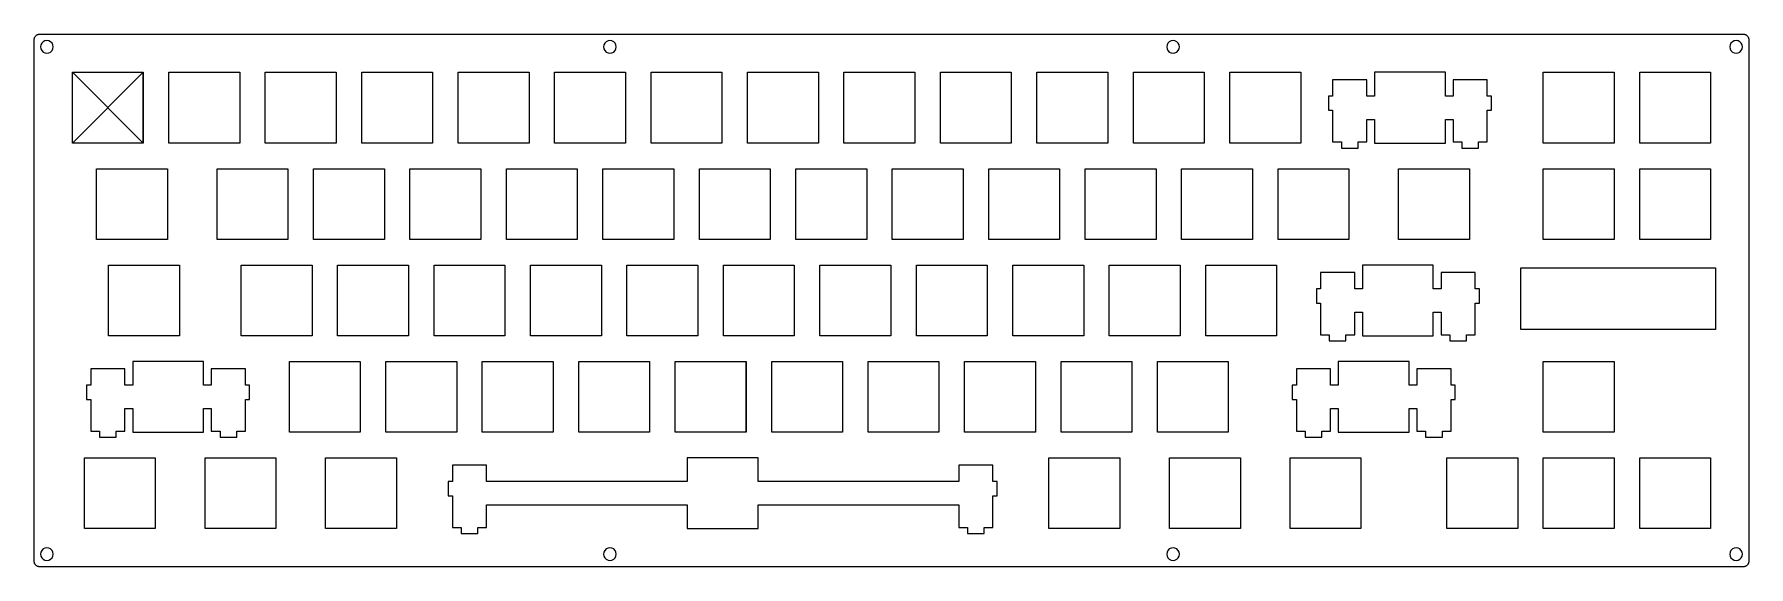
# Model space of a CAD drawing. Extents: x -30 to 309, y 125 to 231.
import ezdxf

# ---------------------------------------------------------------- set-up
doc = ezdxf.new("R2010")
doc.units = 0
doc.header["$MEASUREMENT"] = 0

msp = doc.modelspace()

# ---------------------------------------------------------------- linework, layer by layer
at = {"color": 0}
for p, q in [((-29.68, 230.24, 1.5), (-29.63, 230.3, 1.5)), ((-29.63, 230.3, 1.5), (-29.58, 230.36, 1.5)), ((-29.58, 230.36, 1.5), (-29.53, 230.42, 1.5)), ((-29.53, 230.42, 1.5), (-29.47, 230.48, 1.5)), ((-29.47, 230.48, 1.5), (-29.41, 230.52, 1.5)), ((-29.41, 230.52, 1.5), (-29.35, 230.57, 1.5)), ((-29.35, 230.57, 1.5), (-29.28, 230.61, 1.5)), ((-29.28, 230.61, 1.5), (-29.21, 230.64, 1.5)), ((-29.21, 230.64, 1.5), (-29.13, 230.67, 1.5)), ((-29.13, 230.67, 1.5), (-29.06, 230.69, 1.5)), ((-29.06, 230.69, 1.5), (-28.98, 230.7, 1.5)), ((-28.98, 230.7, 1.5), (-28.9, 230.71, 1.5)), ((-28.9, 230.71, 1.5), (-28.82, 230.71, 1.5)), ((-28.82, 230.71, 1.5), (307.79, 230.71, 1.5)), ((307.79, 230.71, 1.5), (307.87, 230.71, 1.5)), ((307.87, 230.71, 1.5), (307.95, 230.7, 1.5)), ((307.95, 230.7, 1.5), (308.02, 230.69, 1.5)), ((308.02, 230.69, 1.5), (308.1, 230.67, 1.5)), ((308.1, 230.67, 1.5), (308.17, 230.64, 1.5)), ((308.17, 230.64, 1.5), (308.24, 230.61, 1.5)), ((308.24, 230.61, 1.5), (308.31, 230.57, 1.5)), ((308.31, 230.57, 1.5), (308.38, 230.52, 1.5)), ((308.38, 230.52, 1.5), (308.44, 230.48, 1.5)), ((308.44, 230.48, 1.5), (308.5, 230.42, 1.5)), ((308.5, 230.42, 1.5), (308.55, 230.36, 1.5)), ((308.55, 230.36, 1.5), (308.6, 230.3, 1.5)), ((308.6, 230.3, 1.5), (308.64, 230.24, 1.5)), ((-29.82, 229.79, 1.5), (-29.81, 229.87, 1.5)), ((-29.82, 229.71, 1.5), (-29.82, 229.79, 1.5)), ((-29.82, 126.46, 1.5), (-29.82, 229.71, 1.5)), ((-29.81, 229.87, 1.5), (-29.8, 229.95, 1.5)), ((-29.8, 229.95, 1.5), (-29.77, 230.02, 1.5)), ((-29.77, 230.02, 1.5), (-29.75, 230.1, 1.5)), ((-29.75, 230.1, 1.5), (-29.71, 230.17, 1.5)), ((-29.71, 230.17, 1.5), (-29.68, 230.24, 1.5)), ((-28.51, 228.6, 1.5), (-28.57, 228.22, 1.5)), ((-28.57, 228.22, 1.5), (-28.51, 227.83, 1.5)), ((-28.33, 228.95, 1.5), (-28.51, 228.6, 1.5)), ((-28.51, 227.83, 1.5), (-28.33, 227.48, 1.5)), ((-28.06, 229.23, 1.5), (-28.33, 228.95, 1.5)), ((-28.33, 227.48, 1.5), (-28.06, 227.2, 1.5)), ((-27.71, 229.4, 1.5), (-28.06, 229.23, 1.5)), ((-28.06, 227.2, 1.5), (-27.71, 227.03, 1.5)), ((-27.32, 229.47, 1.5), (-27.71, 229.4, 1.5)), ((-27.71, 227.03, 1.5), (-27.32, 226.96, 1.5)), ((-26.94, 229.4, 1.5), (-27.32, 229.47, 1.5)), ((-27.32, 226.96, 1.5), (-26.94, 227.03, 1.5)), ((-26.59, 229.23, 1.5), (-26.94, 229.4, 1.5)), ((-26.94, 227.03, 1.5), (-26.59, 227.2, 1.5)), ((-26.31, 228.95, 1.5), (-26.59, 229.23, 1.5)), ((-26.59, 227.2, 1.5), (-26.31, 227.48, 1.5)), ((-26.13, 228.6, 1.5), (-26.31, 228.95, 1.5)), ((-26.31, 227.48, 1.5), (-26.13, 227.83, 1.5)), ((-26.07, 228.22, 1.5), (-26.13, 228.6, 1.5)), ((-26.13, 227.83, 1.5), (-26.07, 228.22, 1.5)), ((82.69, 228.6, 1.5), (82.63, 228.22, 1.5)), ((82.63, 228.22, 1.5), (82.69, 227.83, 1.5)), ((82.87, 228.95, 1.5), (82.69, 228.6, 1.5)), ((82.69, 227.83, 1.5), (82.87, 227.48, 1.5)), ((83.15, 229.23, 1.5), (82.87, 228.95, 1.5)), ((82.87, 227.48, 1.5), (83.15, 227.2, 1.5)), ((83.5, 229.4, 1.5), (83.15, 229.23, 1.5)), ((83.15, 227.2, 1.5), (83.5, 227.03, 1.5)), ((83.88, 229.47, 1.5), (83.5, 229.4, 1.5)), ((83.5, 227.03, 1.5), (83.88, 226.96, 1.5)), ((84.27, 229.4, 1.5), (83.88, 229.47, 1.5)), ((83.88, 226.96, 1.5), (84.27, 227.03, 1.5)), ((84.62, 229.23, 1.5), (84.27, 229.4, 1.5)), ((84.27, 227.03, 1.5), (84.62, 227.2, 1.5)), ((84.89, 228.95, 1.5), (84.62, 229.23, 1.5)), ((84.62, 227.2, 1.5), (84.89, 227.48, 1.5)), ((85.07, 228.6, 1.5), (84.89, 228.95, 1.5)), ((84.89, 227.48, 1.5), (85.07, 227.83, 1.5)), ((85.13, 228.22, 1.5), (85.07, 228.6, 1.5)), ((85.07, 227.83, 1.5), (85.13, 228.22, 1.5)), ((193.9, 228.6, 1.5), (193.84, 228.22, 1.5)), ((193.84, 228.22, 1.5), (193.9, 227.83, 1.5)), ((194.07, 228.95, 1.5), (193.9, 228.6, 1.5)), ((193.9, 227.83, 1.5), (194.07, 227.48, 1.5)), ((194.35, 229.23, 1.5), (194.07, 228.95, 1.5)), ((194.07, 227.48, 1.5), (194.35, 227.2, 1.5)), ((194.7, 229.4, 1.5), (194.35, 229.23, 1.5)), ((194.35, 227.2, 1.5), (194.7, 227.03, 1.5)), ((195.09, 229.47, 1.5), (194.7, 229.4, 1.5)), ((194.7, 227.03, 1.5), (195.09, 226.96, 1.5)), ((195.47, 229.4, 1.5), (195.09, 229.47, 1.5)), ((195.09, 226.96, 1.5), (195.47, 227.03, 1.5)), ((195.82, 229.23, 1.5), (195.47, 229.4, 1.5)), ((195.47, 227.03, 1.5), (195.82, 227.2, 1.5)), ((196.1, 228.95, 1.5), (195.82, 229.23, 1.5)), ((195.82, 227.2, 1.5), (196.1, 227.48, 1.5)), ((196.28, 228.6, 1.5), (196.1, 228.95, 1.5)), ((196.1, 227.48, 1.5), (196.28, 227.83, 1.5)), ((196.34, 228.22, 1.5), (196.28, 228.6, 1.5)), ((196.28, 227.83, 1.5), (196.34, 228.22, 1.5)), ((305.1, 228.6, 1.5), (305.04, 228.22, 1.5)), ((305.04, 228.22, 1.5), (305.1, 227.83, 1.5)), ((305.28, 228.95, 1.5), (305.1, 228.6, 1.5)), ((305.1, 227.83, 1.5), (305.28, 227.48, 1.5)), ((305.56, 229.23, 1.5), (305.28, 228.95, 1.5)), ((305.28, 227.48, 1.5), (305.56, 227.2, 1.5)), ((305.91, 229.4, 1.5), (305.56, 229.23, 1.5)), ((305.56, 227.2, 1.5), (305.91, 227.03, 1.5)), ((306.29, 229.47, 1.5), (305.91, 229.4, 1.5)), ((305.91, 227.03, 1.5), (306.29, 226.96, 1.5)), ((306.68, 229.4, 1.5), (306.29, 229.47, 1.5)), ((306.29, 226.96, 1.5), (306.68, 227.03, 1.5)), ((307.03, 229.23, 1.5), (306.68, 229.4, 1.5)), ((306.68, 227.03, 1.5), (307.03, 227.2, 1.5)), ((307.3, 228.95, 1.5), (307.03, 229.23, 1.5)), ((307.03, 227.2, 1.5), (307.3, 227.48, 1.5)), ((307.48, 228.6, 1.5), (307.3, 228.95, 1.5)), ((307.3, 227.48, 1.5), (307.48, 227.83, 1.5)), ((307.54, 228.22, 1.5), (307.48, 228.6, 1.5)), ((307.48, 227.83, 1.5), (307.54, 228.22, 1.5)), ((308.64, 230.24, 1.5), (308.68, 230.17, 1.5)), ((308.68, 230.17, 1.5), (308.71, 230.1, 1.5)), ((308.71, 230.1, 1.5), (308.74, 230.02, 1.5)), ((308.74, 230.02, 1.5), (308.76, 229.95, 1.5)), ((308.76, 229.95, 1.5), (308.78, 229.87, 1.5)), ((308.78, 229.87, 1.5), (308.79, 229.79, 1.5)), ((308.79, 229.79, 1.5), (308.79, 229.71, 1.5)), ((308.79, 229.71, 1.5), (308.79, 126.46, 1.5)), ((-22.3, 223.19, 1.5), (-8.3, 223.19, 1.5)), ((-22.3, 209.19, 1.5), (-22.3, 223.19, 1.5)), ((-8.3, 223.19, 1.5), (-8.3, 209.19, 1.5)), ((-3.25, 223.19, 1.5), (10.75, 223.19, 1.5)), ((-3.25, 209.19, 1.5), (-3.25, 223.19, 1.5)), ((10.75, 223.19, 1.5), (10.75, 209.19, 1.5)), ((15.8, 223.19, 1.5), (29.8, 223.19, 1.5)), ((15.8, 209.19, 1.5), (15.8, 223.19, 1.5)), ((29.8, 223.19, 1.5), (29.8, 209.19, 1.5)), ((34.85, 223.19, 1.5), (48.85, 223.19, 1.5)), ((34.85, 209.19, 1.5), (34.85, 223.19, 1.5)), ((48.85, 223.19, 1.5), (48.85, 209.19, 1.5)), ((53.9, 223.19, 1.5), (67.9, 223.19, 1.5)), ((53.9, 209.19, 1.5), (53.9, 223.19, 1.5)), ((67.9, 223.19, 1.5), (67.9, 209.19, 1.5)), ((72.95, 223.19, 1.5), (86.95, 223.19, 1.5)), ((72.95, 209.19, 1.5), (72.95, 223.19, 1.5)), ((86.95, 223.19, 1.5), (86.95, 209.19, 1.5)), ((92, 223.19, 1.5), (106, 223.19, 1.5)), ((92, 209.19, 1.5), (92, 223.19, 1.5)), ((106, 223.19, 1.5), (106, 209.19, 1.5)), ((111.05, 223.19, 1.5), (125.05, 223.19, 1.5)), ((111.05, 209.19, 1.5), (111.05, 223.19, 1.5)), ((125.05, 223.19, 1.5), (125.05, 209.19, 1.5)), ((130.1, 223.19, 1.5), (144.1, 223.19, 1.5)), ((130.1, 209.19, 1.5), (130.1, 223.19, 1.5)), ((144.1, 223.19, 1.5), (144.1, 209.19, 1.5)), ((149.15, 223.19, 1.5), (163.15, 223.19, 1.5)), ((149.15, 209.19, 1.5), (149.15, 223.19, 1.5)), ((163.15, 223.19, 1.5), (163.15, 209.19, 1.5)), ((168.2, 223.19, 1.5), (182.2, 223.19, 1.5)), ((168.2, 209.19, 1.5), (168.2, 223.19, 1.5)), ((182.2, 223.19, 1.5), (182.2, 209.19, 1.5)), ((187.25, 223.19, 1.5), (201.25, 223.19, 1.5)), ((187.25, 209.19, 1.5), (187.25, 223.19, 1.5)), ((201.25, 223.19, 1.5), (201.25, 209.19, 1.5)), ((206.3, 223.19, 1.5), (220.3, 223.19, 1.5)), ((206.3, 209.19, 1.5), (206.3, 223.19, 1.5)), ((220.3, 223.19, 1.5), (220.3, 209.19, 1.5)), ((233.35, 221.72, 1.5), (226.6, 221.72, 1.5)), ((226.6, 221.72, 1.5), (226.6, 218.49, 1.5)), ((233.35, 218.49, 1.5), (233.35, 221.72, 1.5)), ((234.88, 223.19, 1.5), (234.88, 218.49, 1.5)), ((248.88, 223.19, 1.5), (234.88, 223.19, 1.5)), ((248.88, 218.49, 1.5), (248.88, 223.19, 1.5)), ((257.15, 221.72, 1.5), (250.4, 221.72, 1.5)), ((250.4, 221.72, 1.5), (250.4, 218.49, 1.5)), ((257.15, 218.49, 1.5), (257.15, 221.72, 1.5)), ((268.22, 223.19, 1.5), (282.21, 223.19, 1.5)), ((268.22, 209.19, 1.5), (268.22, 223.19, 1.5)), ((282.21, 223.19, 1.5), (282.21, 209.19, 1.5)), ((287.27, 223.19, 1.5), (301.26, 223.19, 1.5)), ((287.27, 209.19, 1.5), (287.27, 223.19, 1.5)), ((301.26, 223.19, 1.5), (301.26, 209.19, 1.5)), ((226.6, 218.49, 1.5), (225.78, 218.49, 1.5)), ((225.78, 218.49, 1.5), (225.78, 215.69, 1.5)), ((234.88, 218.49, 1.5), (233.35, 218.49, 1.5)), ((250.4, 218.49, 1.5), (248.88, 218.49, 1.5)), ((257.98, 218.49, 1.5), (257.15, 218.49, 1.5)), ((257.98, 215.69, 1.5), (257.98, 218.49, 1.5)), ((225.78, 215.69, 1.5), (226.6, 215.69, 1.5)), ((226.6, 215.69, 1.5), (226.6, 209.42, 1.5)), ((233.35, 209.42, 1.5), (233.35, 213.89, 1.5)), ((233.35, 213.89, 1.5), (234.88, 213.89, 1.5)), ((234.88, 213.89, 1.5), (234.88, 209.19, 1.5)), ((248.88, 209.19, 1.5), (248.88, 213.89, 1.5)), ((248.88, 213.89, 1.5), (250.4, 213.89, 1.5)), ((250.4, 213.89, 1.5), (250.4, 209.42, 1.5)), ((257.15, 209.42, 1.5), (257.15, 215.69, 1.5)), ((257.15, 215.69, 1.5), (257.98, 215.69, 1.5)), ((-8.3, 209.19, 1.5), (-22.3, 209.19, 1.5)), ((10.75, 209.19, 1.5), (-3.25, 209.19, 1.5)), ((29.8, 209.19, 1.5), (15.8, 209.19, 1.5)), ((48.85, 209.19, 1.5), (34.85, 209.19, 1.5)), ((67.9, 209.19, 1.5), (53.9, 209.19, 1.5)), ((86.95, 209.19, 1.5), (72.95, 209.19, 1.5)), ((106, 209.19, 1.5), (92, 209.19, 1.5)), ((125.05, 209.19, 1.5), (111.05, 209.19, 1.5)), ((144.1, 209.19, 1.5), (130.1, 209.19, 1.5)), ((163.15, 209.19, 1.5), (149.15, 209.19, 1.5)), ((182.2, 209.19, 1.5), (168.2, 209.19, 1.5)), ((201.25, 209.19, 1.5), (187.25, 209.19, 1.5)), ((220.3, 209.19, 1.5), (206.3, 209.19, 1.5)), ((226.6, 209.42, 1.5), (228.33, 209.42, 1.5)), ((228.33, 209.42, 1.5), (228.33, 208.22, 1.5)), ((228.33, 208.22, 1.5), (231.63, 208.22, 1.5)), ((231.63, 208.22, 1.5), (231.63, 209.42, 1.5)), ((231.63, 209.42, 1.5), (233.35, 209.42, 1.5)), ((234.88, 209.19, 1.5), (248.88, 209.19, 1.5)), ((250.4, 209.42, 1.5), (252.13, 209.42, 1.5)), ((252.13, 209.42, 1.5), (252.13, 208.22, 1.5)), ((252.13, 208.22, 1.5), (255.43, 208.22, 1.5)), ((255.43, 208.22, 1.5), (255.43, 209.42, 1.5)), ((255.43, 209.42, 1.5), (257.15, 209.42, 1.5)), ((282.21, 209.19, 1.5), (268.22, 209.19, 1.5)), ((301.26, 209.19, 1.5), (287.27, 209.19, 1.5)), ((-17.53, 204.14, 1.5), (-3.54, 204.14, 1.5)), ((-17.53, 190.14, 1.5), (-17.53, 204.14, 1.5)), ((-3.54, 204.14, 1.5), (-3.54, 190.14, 1.5)), ((6.28, 204.14, 1.5), (20.28, 204.14, 1.5)), ((6.28, 190.14, 1.5), (6.28, 204.14, 1.5)), ((20.28, 204.14, 1.5), (20.28, 190.14, 1.5)), ((25.33, 204.14, 1.5), (39.33, 204.14, 1.5)), ((25.33, 190.14, 1.5), (25.33, 204.14, 1.5)), ((39.33, 204.14, 1.5), (39.33, 190.14, 1.5)), ((44.38, 204.14, 1.5), (58.38, 204.14, 1.5)), ((44.38, 190.14, 1.5), (44.38, 204.14, 1.5)), ((58.38, 204.14, 1.5), (58.38, 190.14, 1.5)), ((63.43, 204.14, 1.5), (77.43, 204.14, 1.5)), ((63.43, 190.14, 1.5), (63.43, 204.14, 1.5)), ((77.43, 204.14, 1.5), (77.43, 190.14, 1.5)), ((82.48, 204.14, 1.5), (96.48, 204.14, 1.5)), ((82.48, 190.14, 1.5), (82.48, 204.14, 1.5)), ((96.48, 204.14, 1.5), (96.48, 190.14, 1.5)), ((101.53, 204.14, 1.5), (115.53, 204.14, 1.5)), ((101.53, 190.14, 1.5), (101.53, 204.14, 1.5)), ((115.53, 204.14, 1.5), (115.53, 190.14, 1.5)), ((120.58, 204.14, 1.5), (134.58, 204.14, 1.5)), ((120.58, 190.14, 1.5), (120.58, 204.14, 1.5)), ((134.58, 204.14, 1.5), (134.58, 190.14, 1.5)), ((139.63, 204.14, 1.5), (153.63, 204.14, 1.5)), ((139.63, 190.14, 1.5), (139.63, 204.14, 1.5)), ((153.63, 204.14, 1.5), (153.63, 190.14, 1.5)), ((158.68, 204.14, 1.5), (172.68, 204.14, 1.5)), ((158.68, 190.14, 1.5), (158.68, 204.14, 1.5)), ((172.68, 204.14, 1.5), (172.68, 190.14, 1.5)), ((177.73, 204.14, 1.5), (191.73, 204.14, 1.5)), ((177.73, 190.14, 1.5), (177.73, 204.14, 1.5)), ((191.73, 204.14, 1.5), (191.73, 190.14, 1.5)), ((196.78, 204.14, 1.5), (210.78, 204.14, 1.5)), ((196.78, 190.14, 1.5), (196.78, 204.14, 1.5)), ((210.78, 204.14, 1.5), (210.78, 190.14, 1.5)), ((215.83, 204.14, 1.5), (229.83, 204.14, 1.5)), ((215.83, 190.14, 1.5), (215.83, 204.14, 1.5)), ((229.83, 204.14, 1.5), (229.83, 190.14, 1.5)), ((239.64, 204.14, 1.5), (253.64, 204.14, 1.5)), ((239.64, 190.14, 1.5), (239.64, 204.14, 1.5)), ((253.64, 204.14, 1.5), (253.64, 190.14, 1.5)), ((268.22, 204.14, 1.5), (282.21, 204.14, 1.5)), ((268.22, 190.14, 1.5), (268.22, 204.14, 1.5)), ((282.21, 204.14, 1.5), (282.21, 190.14, 1.5)), ((287.27, 204.14, 1.5), (301.26, 204.14, 1.5)), ((287.27, 190.14, 1.5), (287.27, 204.14, 1.5)), ((301.26, 204.14, 1.5), (301.26, 190.14, 1.5)), ((-3.54, 190.14, 1.5), (-17.53, 190.14, 1.5)), ((20.28, 190.14, 1.5), (6.28, 190.14, 1.5)), ((39.33, 190.14, 1.5), (25.33, 190.14, 1.5)), ((58.38, 190.14, 1.5), (44.38, 190.14, 1.5)), ((77.43, 190.14, 1.5), (63.43, 190.14, 1.5)), ((96.48, 190.14, 1.5), (82.48, 190.14, 1.5)), ((115.53, 190.14, 1.5), (101.53, 190.14, 1.5)), ((134.58, 190.14, 1.5), (120.58, 190.14, 1.5)), ((153.63, 190.14, 1.5), (139.63, 190.14, 1.5)), ((172.68, 190.14, 1.5), (158.68, 190.14, 1.5)), ((191.73, 190.14, 1.5), (177.73, 190.14, 1.5)), ((210.78, 190.14, 1.5), (196.78, 190.14, 1.5)), ((229.83, 190.14, 1.5), (215.83, 190.14, 1.5)), ((253.64, 190.14, 1.5), (239.64, 190.14, 1.5)), ((282.21, 190.14, 1.5), (268.22, 190.14, 1.5)), ((301.26, 190.14, 1.5), (287.27, 190.14, 1.5)), ((-15.15, 185.09, 1.5), (-1.15, 185.09, 1.5)), ((-15.15, 171.09, 1.5), (-15.15, 185.09, 1.5)), ((-1.15, 185.09, 1.5), (-1.15, 171.09, 1.5)), ((11.04, 185.09, 1.5), (25.04, 185.09, 1.5)), ((11.04, 171.09, 1.5), (11.04, 185.09, 1.5)), ((25.04, 185.09, 1.5), (25.04, 171.09, 1.5)), ((30.09, 185.09, 1.5), (44.09, 185.09, 1.5)), ((30.09, 171.09, 1.5), (30.09, 185.09, 1.5)), ((44.09, 185.09, 1.5), (44.09, 171.09, 1.5)), ((49.14, 185.09, 1.5), (63.14, 185.09, 1.5)), ((49.14, 171.09, 1.5), (49.14, 185.09, 1.5)), ((63.14, 185.09, 1.5), (63.14, 171.09, 1.5)), ((68.19, 185.09, 1.5), (82.19, 185.09, 1.5)), ((68.19, 171.09, 1.5), (68.19, 185.09, 1.5)), ((82.19, 185.09, 1.5), (82.19, 171.09, 1.5)), ((87.24, 185.09, 1.5), (101.24, 185.09, 1.5)), ((87.24, 171.09, 1.5), (87.24, 185.09, 1.5)), ((101.24, 185.09, 1.5), (101.24, 171.09, 1.5)), ((106.29, 185.09, 1.5), (120.29, 185.09, 1.5)), ((106.29, 171.09, 1.5), (106.29, 185.09, 1.5)), ((120.29, 185.09, 1.5), (120.29, 171.09, 1.5)), ((125.34, 185.09, 1.5), (139.34, 185.09, 1.5)), ((125.34, 171.09, 1.5), (125.34, 185.09, 1.5)), ((139.34, 185.09, 1.5), (139.34, 171.09, 1.5)), ((144.39, 185.09, 1.5), (158.39, 185.09, 1.5)), ((144.39, 171.09, 1.5), (144.39, 185.09, 1.5)), ((158.39, 185.09, 1.5), (158.39, 171.09, 1.5)), ((163.44, 185.09, 1.5), (177.44, 185.09, 1.5)), ((163.44, 171.09, 1.5), (163.44, 185.09, 1.5)), ((177.44, 185.09, 1.5), (177.44, 171.09, 1.5)), ((182.49, 185.09, 1.5), (196.49, 185.09, 1.5)), ((182.49, 171.09, 1.5), (182.49, 185.09, 1.5)), ((196.49, 185.09, 1.5), (196.49, 171.09, 1.5)), ((201.54, 185.09, 1.5), (215.54, 185.09, 1.5)), ((201.54, 171.09, 1.5), (201.54, 185.09, 1.5)), ((215.54, 185.09, 1.5), (215.54, 171.09, 1.5)), ((230.97, 183.62, 1.5), (224.22, 183.62, 1.5)), ((224.22, 183.62, 1.5), (224.22, 180.39, 1.5)), ((230.97, 180.39, 1.5), (230.97, 183.62, 1.5)), ((232.5, 185.09, 1.5), (232.5, 180.39, 1.5)), ((246.5, 185.09, 1.5), (232.5, 185.09, 1.5)), ((246.5, 180.39, 1.5), (246.5, 185.09, 1.5)), ((254.77, 183.62, 1.5), (248.02, 183.62, 1.5)), ((248.02, 183.62, 1.5), (248.02, 180.39, 1.5)), ((254.77, 180.39, 1.5), (254.77, 183.62, 1.5)), ((224.22, 180.39, 1.5), (223.4, 180.39, 1.5)), ((223.4, 180.39, 1.5), (223.4, 177.59, 1.5)), ((232.5, 180.39, 1.5), (230.97, 180.39, 1.5)), ((248.02, 180.39, 1.5), (246.5, 180.39, 1.5)), ((255.6, 180.39, 1.5), (254.77, 180.39, 1.5)), ((255.6, 177.59, 1.5), (255.6, 180.39, 1.5)), ((223.4, 177.59, 1.5), (224.22, 177.59, 1.5)), ((224.22, 177.59, 1.5), (224.22, 171.32, 1.5)), ((254.77, 171.32, 1.5), (254.77, 177.59, 1.5)), ((254.77, 177.59, 1.5), (255.6, 177.59, 1.5)), ((230.97, 171.32, 1.5), (230.97, 175.79, 1.5)), ((230.97, 175.79, 1.5), (232.5, 175.79, 1.5)), ((232.5, 175.79, 1.5), (232.5, 171.09, 1.5)), ((246.5, 171.09, 1.5), (246.5, 175.79, 1.5)), ((246.5, 175.79, 1.5), (248.02, 175.79, 1.5)), ((248.02, 175.79, 1.5), (248.02, 171.32, 1.5)), ((-1.15, 171.09, 1.5), (-15.15, 171.09, 1.5)), ((25.04, 171.09, 1.5), (11.04, 171.09, 1.5)), ((44.09, 171.09, 1.5), (30.09, 171.09, 1.5)), ((63.14, 171.09, 1.5), (49.14, 171.09, 1.5)), ((82.19, 171.09, 1.5), (68.19, 171.09, 1.5)), ((101.24, 171.09, 1.5), (87.24, 171.09, 1.5)), ((120.29, 171.09, 1.5), (106.29, 171.09, 1.5)), ((139.34, 171.09, 1.5), (125.34, 171.09, 1.5)), ((158.39, 171.09, 1.5), (144.39, 171.09, 1.5)), ((177.44, 171.09, 1.5), (163.44, 171.09, 1.5)), ((196.49, 171.09, 1.5), (182.49, 171.09, 1.5)), ((215.54, 171.09, 1.5), (201.54, 171.09, 1.5)), ((224.22, 171.32, 1.5), (225.95, 171.32, 1.5)), ((225.95, 171.32, 1.5), (225.95, 170.12, 1.5)), ((225.95, 170.12, 1.5), (229.25, 170.12, 1.5)), ((229.25, 170.12, 1.5), (229.25, 171.32, 1.5)), ((229.25, 171.32, 1.5), (230.97, 171.32, 1.5)), ((232.5, 171.09, 1.5), (246.5, 171.09, 1.5)), ((248.02, 171.32, 1.5), (249.75, 171.32, 1.5)), ((249.75, 171.32, 1.5), (249.75, 170.12, 1.5)), ((249.75, 170.12, 1.5), (253.05, 170.12, 1.5)), ((253.05, 170.12, 1.5), (253.05, 171.32, 1.5)), ((253.05, 171.32, 1.5), (254.77, 171.32, 1.5)), ((-10.39, 166.04, 1.5), (-10.39, 161.34, 1.5)), ((3.61, 166.04, 1.5), (-10.39, 166.04, 1.5)), ((3.61, 161.34, 1.5), (3.61, 166.04, 1.5)), ((20.57, 166.04, 1.5), (34.56, 166.04, 1.5)), ((20.57, 152.04, 1.5), (20.57, 166.04, 1.5)), ((34.56, 166.04, 1.5), (34.56, 152.04, 1.5)), ((39.62, 166.04, 1.5), (53.61, 166.04, 1.5)), ((39.62, 152.04, 1.5), (39.62, 166.04, 1.5)), ((53.61, 166.04, 1.5), (53.61, 152.04, 1.5)), ((58.67, 166.04, 1.5), (72.66, 166.04, 1.5)), ((58.67, 152.04, 1.5), (58.67, 166.04, 1.5)), ((72.66, 166.04, 1.5), (72.66, 152.04, 1.5)), ((77.72, 166.04, 1.5), (91.71, 166.04, 1.5)), ((77.72, 152.04, 1.5), (77.72, 166.04, 1.5)), ((91.71, 166.04, 1.5), (91.71, 152.04, 1.5)), ((96.77, 166.04, 1.5), (110.76, 166.04, 1.5)), ((96.77, 152.04, 1.5), (96.77, 166.04, 1.5)), ((110.76, 166.04, 1.5), (110.76, 152.04, 1.5)), ((115.82, 166.04, 1.5), (129.81, 166.04, 1.5)), ((115.82, 152.04, 1.5), (115.82, 166.04, 1.5)), ((129.81, 166.04, 1.5), (129.81, 152.04, 1.5)), ((134.87, 166.04, 1.5), (148.86, 166.04, 1.5)), ((134.87, 152.04, 1.5), (134.87, 166.04, 1.5)), ((148.86, 166.04, 1.5), (148.86, 152.04, 1.5)), ((153.92, 166.04, 1.5), (167.91, 166.04, 1.5)), ((153.92, 152.04, 1.5), (153.92, 166.04, 1.5)), ((167.91, 166.04, 1.5), (167.91, 152.04, 1.5)), ((172.97, 166.04, 1.5), (186.96, 166.04, 1.5)), ((172.97, 152.04, 1.5), (172.97, 166.04, 1.5)), ((186.96, 166.04, 1.5), (186.96, 152.04, 1.5)), ((192.02, 166.04, 1.5), (206.01, 166.04, 1.5)), ((192.02, 152.04, 1.5), (192.02, 166.04, 1.5)), ((206.01, 166.04, 1.5), (206.01, 152.04, 1.5)), ((227.73, 166.04, 1.5), (227.73, 161.34, 1.5)), ((241.73, 166.04, 1.5), (227.73, 166.04, 1.5)), ((241.73, 161.34, 1.5), (241.73, 166.04, 1.5)), ((268.22, 166.04, 1.5), (282.21, 166.04, 1.5)), ((268.22, 152.04, 1.5), (268.22, 166.04, 1.5)), ((282.21, 166.04, 1.5), (282.21, 152.04, 1.5)), ((-11.92, 164.57, 1.5), (-18.67, 164.57, 1.5)), ((-18.67, 164.57, 1.5), (-18.67, 161.34, 1.5)), ((-11.92, 161.34, 1.5), (-11.92, 164.57, 1.5)), ((11.88, 164.57, 1.5), (5.13, 164.57, 1.5)), ((5.13, 164.57, 1.5), (5.13, 161.34, 1.5)), ((11.88, 161.34, 1.5), (11.88, 164.57, 1.5)), ((226.21, 164.57, 1.5), (219.46, 164.57, 1.5)), ((219.46, 164.57, 1.5), (219.46, 161.34, 1.5)), ((226.21, 161.34, 1.5), (226.21, 164.57, 1.5)), ((250.01, 164.57, 1.5), (243.26, 164.57, 1.5)), ((243.26, 164.57, 1.5), (243.26, 161.34, 1.5)), ((250.01, 161.34, 1.5), (250.01, 164.57, 1.5)), ((-18.67, 161.34, 1.5), (-19.49, 161.34, 1.5)), ((-19.49, 161.34, 1.5), (-19.49, 158.54, 1.5)), ((-10.39, 161.34, 1.5), (-11.92, 161.34, 1.5)), ((5.13, 161.34, 1.5), (3.61, 161.34, 1.5)), ((12.71, 161.34, 1.5), (11.88, 161.34, 1.5)), ((12.71, 158.54, 1.5), (12.71, 161.34, 1.5)), ((219.46, 161.34, 1.5), (218.63, 161.34, 1.5)), ((218.63, 161.34, 1.5), (218.63, 158.54, 1.5)), ((227.73, 161.34, 1.5), (226.21, 161.34, 1.5)), ((243.26, 161.34, 1.5), (241.73, 161.34, 1.5)), ((250.83, 161.34, 1.5), (250.01, 161.34, 1.5)), ((250.83, 158.54, 1.5), (250.83, 161.34, 1.5)), ((-19.49, 158.54, 1.5), (-18.67, 158.54, 1.5)), ((-18.67, 158.54, 1.5), (-18.67, 152.27, 1.5)), ((-11.92, 152.27, 1.5), (-11.92, 156.74, 1.5)), ((-11.92, 156.74, 1.5), (-10.39, 156.74, 1.5)), ((-10.39, 156.74, 1.5), (-10.39, 152.04, 1.5)), ((3.61, 152.04, 1.5), (3.61, 156.74, 1.5)), ((3.61, 156.74, 1.5), (5.13, 156.74, 1.5)), ((5.13, 156.74, 1.5), (5.13, 152.27, 1.5)), ((11.88, 152.27, 1.5), (11.88, 158.54, 1.5)), ((11.88, 158.54, 1.5), (12.71, 158.54, 1.5)), ((218.63, 158.54, 1.5), (219.46, 158.54, 1.5)), ((219.46, 158.54, 1.5), (219.46, 152.27, 1.5)), ((226.21, 152.27, 1.5), (226.21, 156.74, 1.5)), ((226.21, 156.74, 1.5), (227.73, 156.74, 1.5)), ((227.73, 156.74, 1.5), (227.73, 152.04, 1.5)), ((241.73, 152.04, 1.5), (241.73, 156.74, 1.5)), ((241.73, 156.74, 1.5), (243.26, 156.74, 1.5)), ((243.26, 156.74, 1.5), (243.26, 152.27, 1.5)), ((250.01, 152.27, 1.5), (250.01, 158.54, 1.5)), ((250.01, 158.54, 1.5), (250.83, 158.54, 1.5)), ((-18.67, 152.27, 1.5), (-16.94, 152.27, 1.5)), ((-16.94, 152.27, 1.5), (-16.94, 151.07, 1.5)), ((-16.94, 151.07, 1.5), (-13.64, 151.07, 1.5)), ((-13.64, 151.07, 1.5), (-13.64, 152.27, 1.5)), ((-13.64, 152.27, 1.5), (-11.92, 152.27, 1.5)), ((-10.39, 152.04, 1.5), (3.61, 152.04, 1.5)), ((5.13, 152.27, 1.5), (6.86, 152.27, 1.5)), ((6.86, 152.27, 1.5), (6.86, 151.07, 1.5)), ((6.86, 151.07, 1.5), (10.16, 151.07, 1.5)), ((10.16, 151.07, 1.5), (10.16, 152.27, 1.5)), ((10.16, 152.27, 1.5), (11.88, 152.27, 1.5)), ((34.56, 152.04, 1.5), (20.57, 152.04, 1.5)), ((53.61, 152.04, 1.5), (39.62, 152.04, 1.5)), ((72.66, 152.04, 1.5), (58.67, 152.04, 1.5)), ((91.71, 152.04, 1.5), (77.72, 152.04, 1.5)), ((110.76, 152.04, 1.5), (96.77, 152.04, 1.5)), ((129.81, 152.04, 1.5), (115.82, 152.04, 1.5)), ((148.86, 152.04, 1.5), (134.87, 152.04, 1.5)), ((167.91, 152.04, 1.5), (153.92, 152.04, 1.5)), ((186.96, 152.04, 1.5), (172.97, 152.04, 1.5)), ((206.01, 152.04, 1.5), (192.02, 152.04, 1.5)), ((219.46, 152.27, 1.5), (221.18, 152.27, 1.5)), ((221.18, 152.27, 1.5), (221.18, 151.07, 1.5)), ((221.18, 151.07, 1.5), (224.48, 151.07, 1.5)), ((224.48, 151.07, 1.5), (224.48, 152.27, 1.5)), ((224.48, 152.27, 1.5), (226.21, 152.27, 1.5)), ((227.73, 152.04, 1.5), (241.73, 152.04, 1.5)), ((243.26, 152.27, 1.5), (244.98, 152.27, 1.5)), ((244.98, 152.27, 1.5), (244.98, 151.07, 1.5)), ((244.98, 151.07, 1.5), (248.28, 151.07, 1.5)), ((248.28, 151.07, 1.5), (248.28, 152.27, 1.5)), ((248.28, 152.27, 1.5), (250.01, 152.27, 1.5)), ((282.21, 152.04, 1.5), (268.22, 152.04, 1.5)), ((-19.92, 146.99, 1.5), (-5.92, 146.99, 1.5)), ((-19.92, 132.99, 1.5), (-19.92, 146.99, 1.5)), ((-5.92, 146.99, 1.5), (-5.92, 132.99, 1.5)), ((3.9, 146.99, 1.5), (17.9, 146.99, 1.5)), ((3.9, 132.99, 1.5), (3.9, 146.99, 1.5)), ((17.9, 146.99, 1.5), (17.9, 132.99, 1.5)), ((27.71, 146.99, 1.5), (41.71, 146.99, 1.5)), ((27.71, 132.99, 1.5), (27.71, 146.99, 1.5)), ((41.71, 146.99, 1.5), (41.71, 132.99, 1.5)), ((99.15, 146.99, 1.5), (99.15, 142.29, 1.5)), ((113.15, 146.99, 1.5), (99.15, 146.99, 1.5)), ((113.15, 142.29, 1.5), (113.15, 146.99, 1.5)), ((170.58, 146.99, 1.5), (184.58, 146.99, 1.5)), ((170.58, 132.99, 1.5), (170.58, 146.99, 1.5)), ((184.58, 146.99, 1.5), (184.58, 132.99, 1.5)), ((194.4, 146.99, 1.5), (208.4, 146.99, 1.5)), ((194.4, 132.99, 1.5), (194.4, 146.99, 1.5)), ((208.4, 146.99, 1.5), (208.4, 132.99, 1.5)), ((218.21, 146.99, 1.5), (232.21, 146.99, 1.5)), ((218.21, 132.99, 1.5), (218.21, 146.99, 1.5)), ((232.21, 146.99, 1.5), (232.21, 132.99, 1.5)), ((249.17, 146.99, 1.5), (263.16, 146.99, 1.5)), ((249.17, 132.99, 1.5), (249.17, 146.99, 1.5)), ((263.16, 146.99, 1.5), (263.16, 132.99, 1.5)), ((268.22, 146.99, 1.5), (282.21, 146.99, 1.5)), ((268.22, 132.99, 1.5), (268.22, 146.99, 1.5)), ((282.21, 146.99, 1.5), (282.21, 132.99, 1.5)), ((287.27, 146.99, 1.5), (301.26, 146.99, 1.5)), ((287.27, 132.99, 1.5), (287.27, 146.99, 1.5)), ((301.26, 146.99, 1.5), (301.26, 132.99, 1.5)), ((52.77, 142.29, 1.5), (51.95, 142.29, 1.5)), ((51.95, 142.29, 1.5), (51.95, 139.49, 1.5)), ((59.52, 145.52, 1.5), (52.77, 145.52, 1.5)), ((52.77, 145.52, 1.5), (52.77, 142.29, 1.5)), ((59.52, 142.29, 1.5), (59.52, 145.52, 1.5)), ((99.15, 142.29, 1.5), (59.52, 142.29, 1.5)), ((152.77, 142.29, 1.5), (113.15, 142.29, 1.5)), ((159.52, 145.52, 1.5), (152.77, 145.52, 1.5)), ((152.77, 145.52, 1.5), (152.77, 142.29, 1.5)), ((159.52, 142.29, 1.5), (159.52, 145.52, 1.5)), ((160.35, 142.29, 1.5), (159.52, 142.29, 1.5)), ((160.35, 139.49, 1.5), (160.35, 142.29, 1.5)), ((51.95, 139.49, 1.5), (52.77, 139.49, 1.5)), ((52.77, 139.49, 1.5), (52.77, 133.22, 1.5)), ((159.52, 133.22, 1.5), (159.52, 139.49, 1.5)), ((159.52, 139.49, 1.5), (160.35, 139.49, 1.5)), ((59.52, 133.22, 1.5), (59.52, 137.69, 1.5)), ((59.52, 137.69, 1.5), (99.15, 137.69, 1.5)), ((99.15, 137.69, 1.5), (99.15, 132.99, 1.5)), ((113.15, 132.99, 1.5), (113.15, 137.69, 1.5)), ((113.15, 137.69, 1.5), (152.77, 137.69, 1.5)), ((152.77, 137.69, 1.5), (152.77, 133.22, 1.5)), ((-5.92, 132.99, 1.5), (-19.92, 132.99, 1.5)), ((17.9, 132.99, 1.5), (3.9, 132.99, 1.5)), ((41.71, 132.99, 1.5), (27.71, 132.99, 1.5)), ((52.77, 133.22, 1.5), (54.5, 133.22, 1.5)), ((54.5, 133.22, 1.5), (54.5, 132.02, 1.5)), ((57.8, 132.02, 1.5), (57.8, 133.22, 1.5)), ((57.8, 133.22, 1.5), (59.52, 133.22, 1.5)), ((99.15, 132.99, 1.5), (113.15, 132.99, 1.5)), ((152.77, 133.22, 1.5), (154.5, 133.22, 1.5)), ((154.5, 133.22, 1.5), (154.5, 132.02, 1.5)), ((157.8, 132.02, 1.5), (157.8, 133.22, 1.5)), ((157.8, 133.22, 1.5), (159.52, 133.22, 1.5)), ((184.58, 132.99, 1.5), (170.58, 132.99, 1.5)), ((208.4, 132.99, 1.5), (194.4, 132.99, 1.5)), ((232.21, 132.99, 1.5), (218.21, 132.99, 1.5)), ((263.16, 132.99, 1.5), (249.17, 132.99, 1.5)), ((282.21, 132.99, 1.5), (268.22, 132.99, 1.5)), ((301.26, 132.99, 1.5), (287.27, 132.99, 1.5)), ((-28.33, 128.7, 1.5), (-28.51, 128.35, 1.5)), ((-28.06, 128.98, 1.5), (-28.33, 128.7, 1.5)), ((-27.71, 129.15, 1.5), (-28.06, 128.98, 1.5)), ((-27.32, 129.21, 1.5), (-27.71, 129.15, 1.5)), ((-26.94, 129.15, 1.5), (-27.32, 129.21, 1.5)), ((-26.59, 128.98, 1.5), (-26.94, 129.15, 1.5)), ((-26.31, 128.7, 1.5), (-26.59, 128.98, 1.5)), ((-26.13, 128.35, 1.5), (-26.31, 128.7, 1.5)), ((54.5, 132.02, 1.5), (57.8, 132.02, 1.5)), ((82.87, 128.7, 1.5), (82.69, 128.35, 1.5)), ((83.15, 128.98, 1.5), (82.87, 128.7, 1.5)), ((83.5, 129.15, 1.5), (83.15, 128.98, 1.5)), ((83.88, 129.21, 1.5), (83.5, 129.15, 1.5)), ((84.27, 129.15, 1.5), (83.88, 129.21, 1.5)), ((84.62, 128.98, 1.5), (84.27, 129.15, 1.5)), ((84.89, 128.7, 1.5), (84.62, 128.98, 1.5)), ((85.07, 128.35, 1.5), (84.89, 128.7, 1.5)), ((154.5, 132.02, 1.5), (157.8, 132.02, 1.5)), ((194.07, 128.7, 1.5), (193.9, 128.35, 1.5)), ((194.35, 128.98, 1.5), (194.07, 128.7, 1.5)), ((194.7, 129.15, 1.5), (194.35, 128.98, 1.5)), ((195.09, 129.21, 1.5), (194.7, 129.15, 1.5)), ((195.47, 129.15, 1.5), (195.09, 129.21, 1.5)), ((195.82, 128.98, 1.5), (195.47, 129.15, 1.5)), ((196.1, 128.7, 1.5), (195.82, 128.98, 1.5)), ((196.28, 128.35, 1.5), (196.1, 128.7, 1.5)), ((305.28, 128.7, 1.5), (305.1, 128.35, 1.5)), ((305.56, 128.98, 1.5), (305.28, 128.7, 1.5)), ((305.91, 129.15, 1.5), (305.56, 128.98, 1.5)), ((306.29, 129.21, 1.5), (305.91, 129.15, 1.5)), ((306.68, 129.15, 1.5), (306.29, 129.21, 1.5)), ((307.03, 128.98, 1.5), (306.68, 129.15, 1.5)), ((307.3, 128.7, 1.5), (307.03, 128.98, 1.5)), ((307.48, 128.35, 1.5), (307.3, 128.7, 1.5)), ((-29.82, 126.38, 1.5), (-29.82, 126.46, 1.5)), ((-29.81, 126.31, 1.5), (-29.82, 126.38, 1.5)), ((-29.8, 126.23, 1.5), (-29.81, 126.31, 1.5)), ((-29.77, 126.15, 1.5), (-29.8, 126.23, 1.5)), ((-29.75, 126.08, 1.5), (-29.77, 126.15, 1.5)), ((-29.71, 126.01, 1.5), (-29.75, 126.08, 1.5)), ((-29.68, 125.94, 1.5), (-29.71, 126.01, 1.5)), ((-29.63, 125.88, 1.5), (-29.68, 125.94, 1.5)), ((-29.58, 125.81, 1.5), (-29.63, 125.88, 1.5)), ((-29.53, 125.76, 1.5), (-29.58, 125.81, 1.5)), ((-29.47, 125.7, 1.5), (-29.53, 125.76, 1.5)), ((-29.41, 125.65, 1.5), (-29.47, 125.7, 1.5)), ((-29.35, 125.61, 1.5), (-29.41, 125.65, 1.5)), ((-29.28, 125.57, 1.5), (-29.35, 125.61, 1.5)), ((-29.21, 125.54, 1.5), (-29.28, 125.57, 1.5)), ((-29.13, 125.51, 1.5), (-29.21, 125.54, 1.5)), ((-29.06, 125.49, 1.5), (-29.13, 125.51, 1.5)), ((-28.98, 125.48, 1.5), (-29.06, 125.49, 1.5)), ((-28.9, 125.47, 1.5), (-28.98, 125.48, 1.5)), ((-28.82, 125.46, 1.5), (-28.9, 125.47, 1.5)), ((307.79, 125.46, 1.5), (-28.82, 125.46, 1.5)), ((-28.51, 128.35, 1.5), (-28.57, 127.96, 1.5)), ((-28.57, 127.96, 1.5), (-28.51, 127.58, 1.5)), ((-28.51, 127.58, 1.5), (-28.33, 127.23, 1.5)), ((-28.33, 127.23, 1.5), (-28.06, 126.95, 1.5)), ((-28.06, 126.95, 1.5), (-27.71, 126.77, 1.5)), ((-27.71, 126.77, 1.5), (-27.32, 126.71, 1.5)), ((-27.32, 126.71, 1.5), (-26.94, 126.77, 1.5)), ((-26.94, 126.77, 1.5), (-26.59, 126.95, 1.5)), ((-26.59, 126.95, 1.5), (-26.31, 127.23, 1.5)), ((-26.31, 127.23, 1.5), (-26.13, 127.58, 1.5)), ((-26.07, 127.96, 1.5), (-26.13, 128.35, 1.5)), ((-26.13, 127.58, 1.5), (-26.07, 127.96, 1.5)), ((82.69, 128.35, 1.5), (82.63, 127.96, 1.5)), ((82.63, 127.96, 1.5), (82.69, 127.58, 1.5)), ((82.69, 127.58, 1.5), (82.87, 127.23, 1.5)), ((82.87, 127.23, 1.5), (83.15, 126.95, 1.5)), ((83.15, 126.95, 1.5), (83.5, 126.77, 1.5)), ((83.5, 126.77, 1.5), (83.88, 126.71, 1.5)), ((83.88, 126.71, 1.5), (84.27, 126.77, 1.5)), ((84.27, 126.77, 1.5), (84.62, 126.95, 1.5)), ((84.62, 126.95, 1.5), (84.89, 127.23, 1.5)), ((84.89, 127.23, 1.5), (85.07, 127.58, 1.5)), ((85.13, 127.96, 1.5), (85.07, 128.35, 1.5)), ((85.07, 127.58, 1.5), (85.13, 127.96, 1.5)), ((193.9, 128.35, 1.5), (193.84, 127.96, 1.5)), ((193.84, 127.96, 1.5), (193.9, 127.58, 1.5)), ((193.9, 127.58, 1.5), (194.07, 127.23, 1.5)), ((194.07, 127.23, 1.5), (194.35, 126.95, 1.5)), ((194.35, 126.95, 1.5), (194.7, 126.77, 1.5)), ((194.7, 126.77, 1.5), (195.09, 126.71, 1.5)), ((195.09, 126.71, 1.5), (195.47, 126.77, 1.5)), ((195.47, 126.77, 1.5), (195.82, 126.95, 1.5)), ((195.82, 126.95, 1.5), (196.1, 127.23, 1.5)), ((196.1, 127.23, 1.5), (196.28, 127.58, 1.5)), ((196.34, 127.96, 1.5), (196.28, 128.35, 1.5)), ((196.28, 127.58, 1.5), (196.34, 127.96, 1.5)), ((305.1, 128.35, 1.5), (305.04, 127.96, 1.5)), ((305.04, 127.96, 1.5), (305.1, 127.58, 1.5)), ((305.1, 127.58, 1.5), (305.28, 127.23, 1.5)), ((305.28, 127.23, 1.5), (305.56, 126.95, 1.5)), ((305.56, 126.95, 1.5), (305.91, 126.77, 1.5)), ((305.91, 126.77, 1.5), (306.29, 126.71, 1.5)), ((306.29, 126.71, 1.5), (306.68, 126.77, 1.5)), ((306.68, 126.77, 1.5), (307.03, 126.95, 1.5)), ((307.03, 126.95, 1.5), (307.3, 127.23, 1.5)), ((307.3, 127.23, 1.5), (307.48, 127.58, 1.5)), ((307.54, 127.96, 1.5), (307.48, 128.35, 1.5)), ((307.48, 127.58, 1.5), (307.54, 127.96, 1.5)), ((307.87, 125.47, 1.5), (307.79, 125.46, 1.5)), ((307.95, 125.48, 1.5), (307.87, 125.47, 1.5)), ((308.02, 125.49, 1.5), (307.95, 125.48, 1.5)), ((308.1, 125.51, 1.5), (308.02, 125.49, 1.5)), ((308.17, 125.54, 1.5), (308.1, 125.51, 1.5)), ((308.24, 125.57, 1.5), (308.17, 125.54, 1.5)), ((308.31, 125.61, 1.5), (308.24, 125.57, 1.5)), ((308.38, 125.65, 1.5), (308.31, 125.61, 1.5)), ((308.44, 125.7, 1.5), (308.38, 125.65, 1.5)), ((308.5, 125.76, 1.5), (308.44, 125.7, 1.5)), ((308.55, 125.81, 1.5), (308.5, 125.76, 1.5)), ((308.6, 125.88, 1.5), (308.55, 125.81, 1.5)), ((308.64, 125.94, 1.5), (308.6, 125.88, 1.5)), ((308.68, 126.01, 1.5), (308.64, 125.94, 1.5)), ((308.71, 126.08, 1.5), (308.68, 126.01, 1.5)), ((308.74, 126.15, 1.5), (308.71, 126.08, 1.5)), ((308.76, 126.23, 1.5), (308.74, 126.15, 1.5)), ((308.78, 126.31, 1.5), (308.76, 126.23, 1.5)), ((308.79, 126.38, 1.5), (308.78, 126.31, 1.5)), ((308.79, 126.46, 1.5), (308.79, 126.38, 1.5))]:
    msp.add_line(p, q, dxfattribs=at)
at = {"linetype": 'Continuous'}
for p, q in [((-22.3, 223.19, 1.5), (-8.3, 209.19, 1.5)), ((-8.3, 223.19, 1.5), (-22.3, 209.19, 1.5)), ((-8.3, 209.19, 1.5), (-8.3, 223.19, 1.5)), ((110.76, 152.04, 1.5), (110.76, 166.04, 1.5))]:
    msp.add_line(p, q, dxfattribs=at)
at = {"linetype": 'Continuous', "elevation": 1.48}
msp.add_lwpolyline([(263.76, 184.53), (302.21, 184.54), (302.21, 172.37), (263.76, 172.36)], close=True, dxfattribs=at)

doc.saveas('drawing.dxf')
